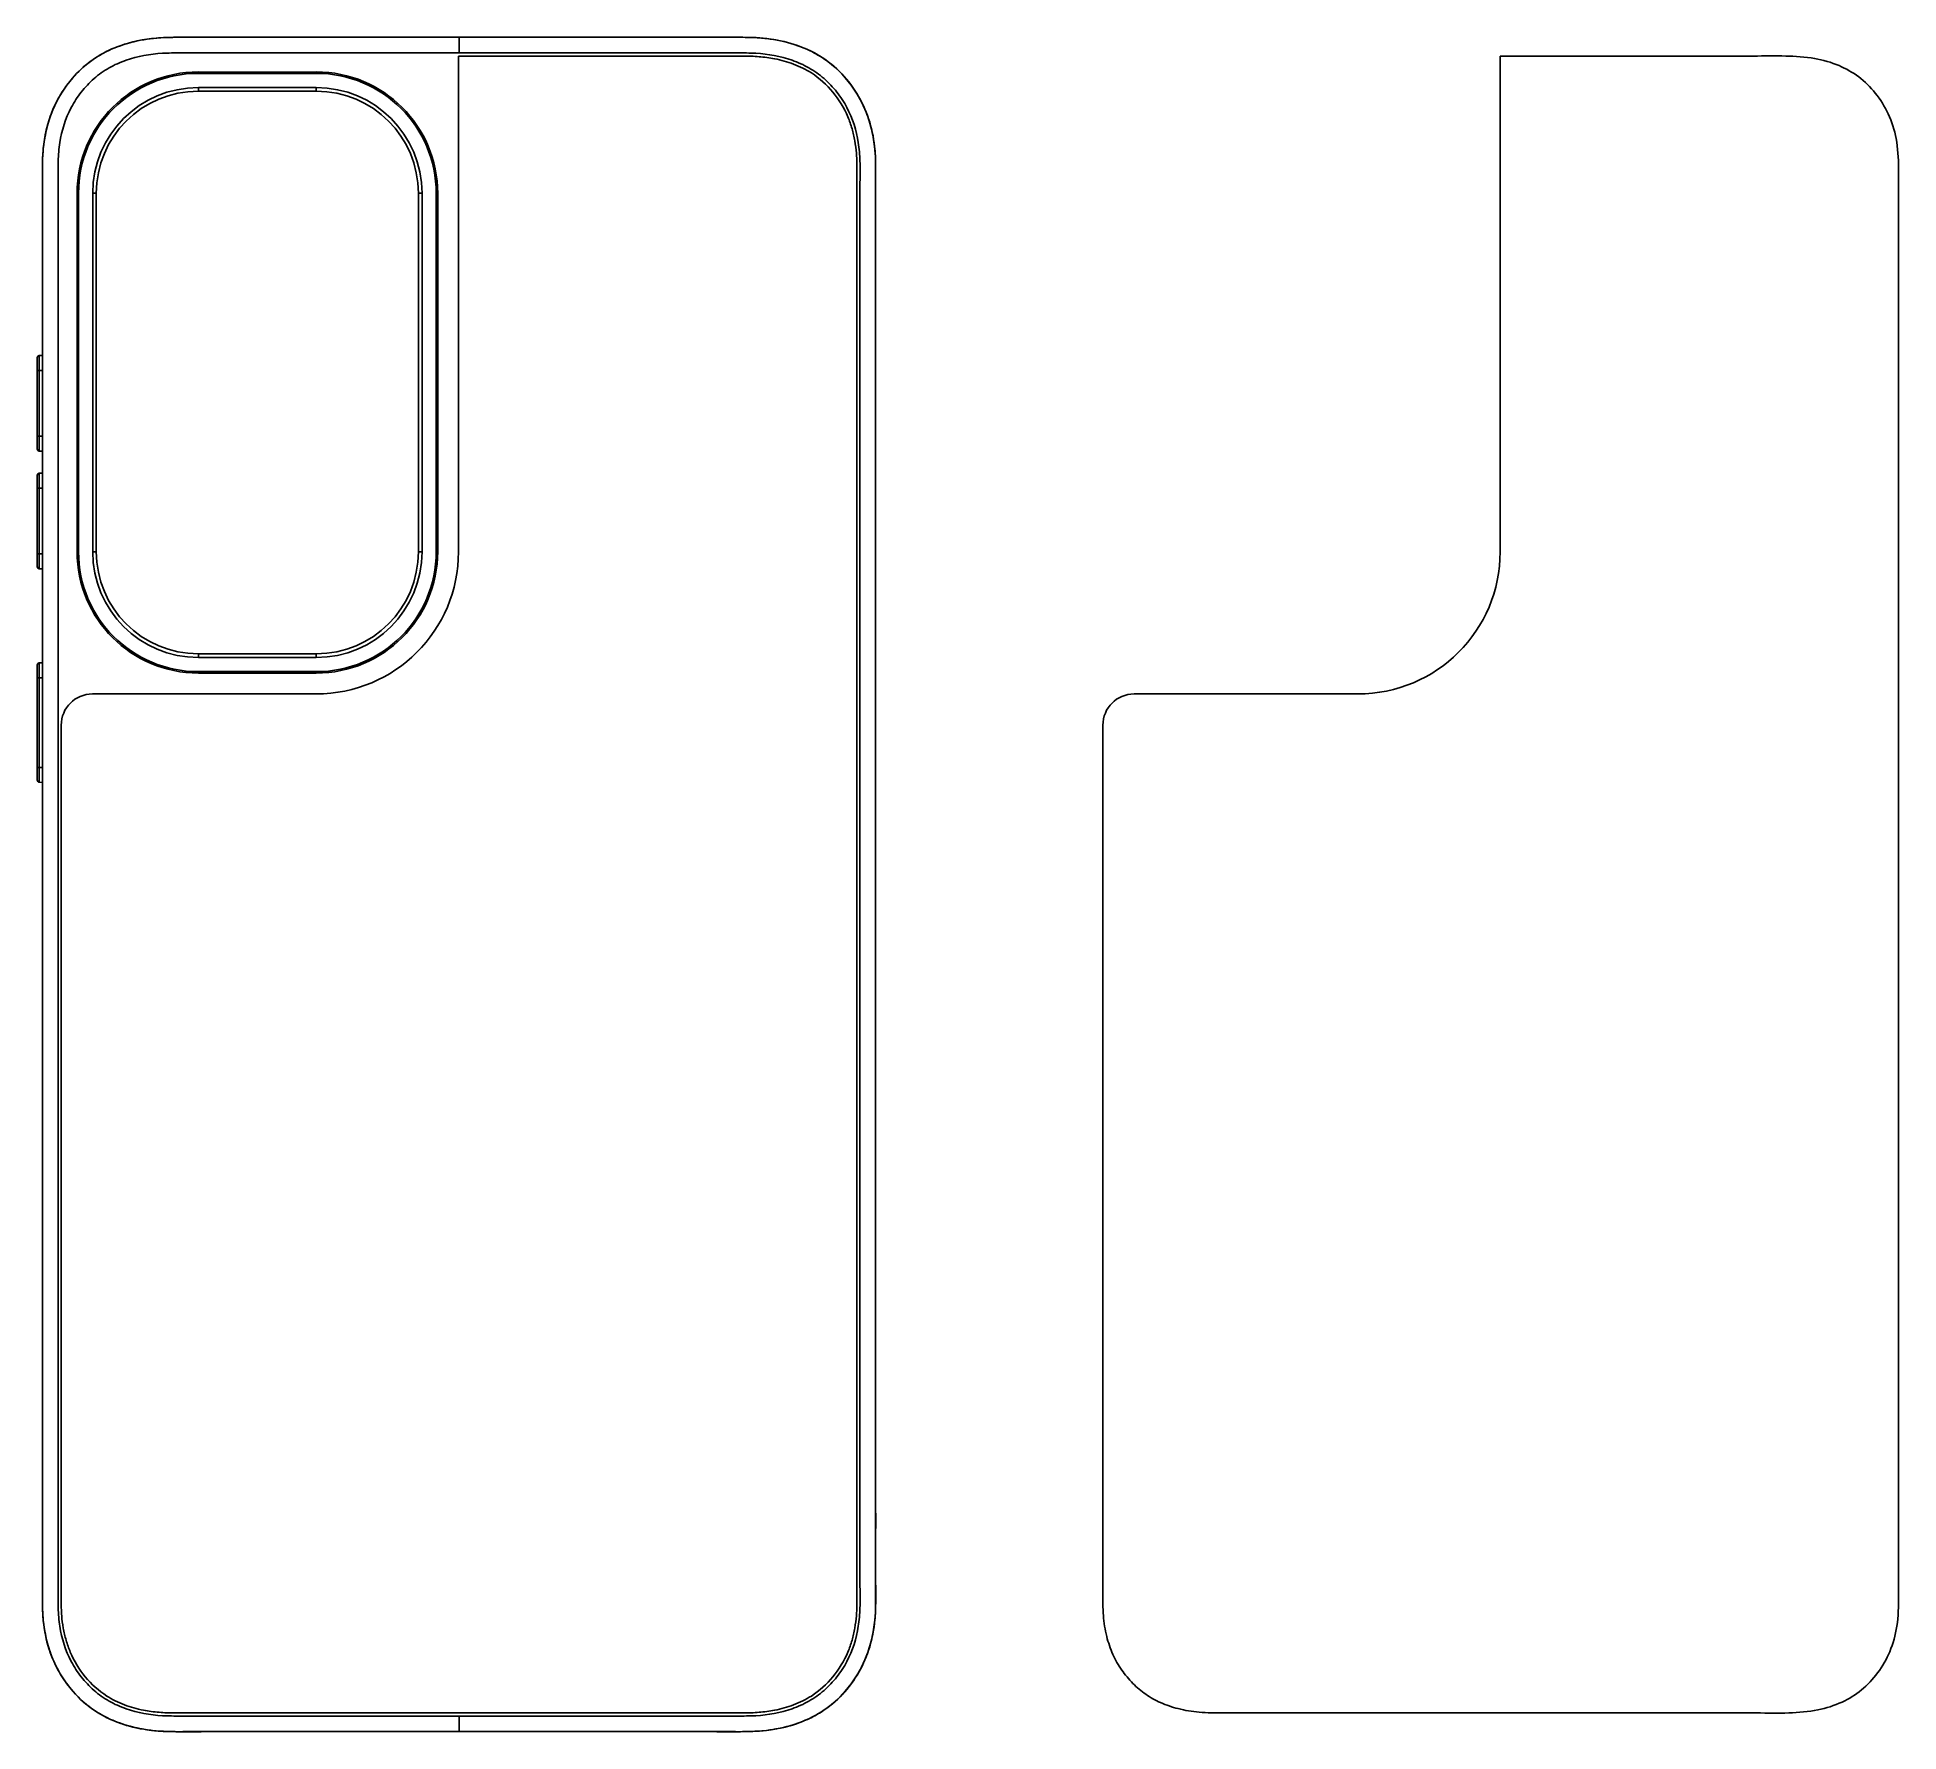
# Model space of a CAD drawing. Header units: millimetres. Extents: x 398 to 577, y 301 to 464.
import ezdxf

# ---------------------------------------------------------------- set-up
doc = ezdxf.new("R2010")
doc.units = ezdxf.units.MM
doc.header["$LTSCALE"] = 65.395
doc.layers.get('0').update_dxf_attribs({"linetype": 'CONTINUOUS'})

msp = doc.modelspace()

# ---------------------------------------------------------------- linework, layer by layer
at = {"color": 7, "linetype": 'Continuous'}
for p, q in [((421.81, 463.82), (421.8, 463.82)), ((421.93, 463.82), (421.81, 463.82)), ((422.59, 463.82), (421.93, 463.82)), ((423.07, 463.82), (422.59, 463.82)), ((423.6, 463.82), (423.07, 463.82)), ((427.85, 463.82), (423.6, 463.82)), ((428.39, 463.82), (427.85, 463.82)), ((428.87, 463.82), (428.39, 463.82)), ((429.26, 463.82), (428.87, 463.82)), ((429.65, 463.82), (429.26, 463.82)), ((438.95, 463.82), (429.65, 463.82)), ((438.95, 463.82), (438.95, 462.32)), ((438.9, 414.44), (438.9, 462.02)), ((413.93, 460.49), (413.93, 460.36)), ((425.25, 460.49), (413.93, 460.49)), ((425.25, 460.36), (413.93, 460.36)), ((425.25, 460.49), (425.25, 460.36)), ((413.93, 459), (413.93, 458.64)), ((425.25, 459), (413.93, 459)), ((425.25, 458.64), (413.93, 458.64)), ((425.25, 459), (425.25, 458.64)), ((402.29, 448.85), (402.29, 414.44)), ((402.29, 448.85), (402.42, 448.85)), ((402.42, 448.85), (402.42, 414.44)), ((403.78, 448.85), (403.78, 414.44)), ((403.78, 448.85), (404.13, 448.85)), ((404.13, 448.85), (404.13, 414.44)), ((435.05, 414.44), (435.05, 448.85)), ((435.4, 448.85), (435.05, 448.85)), ((435.4, 414.44), (435.4, 448.85)), ((436.76, 414.44), (436.76, 448.85)), ((436.9, 448.85), (436.76, 448.85)), ((436.9, 414.44), (436.9, 448.85)), ((398.96, 434.55), (398.96, 431.84)), ((398.46, 433.07), (398.46, 433.04)), ((398.46, 433.07), (398.46, 431.84)), ((398.46, 433.04), (398.46, 433.01)), ((398.46, 433.01), (398.46, 432.97)), ((398.46, 432.97), (398.46, 432.57)), ((398.46, 432.57), (398.46, 431.84)), ((398.65, 433.27), (398.96, 433.29)), ((398.65, 433.27), (398.65, 431.84)), ((398.96, 431.84), (398.46, 431.84)), ((398.46, 431.84), (398.46, 425.54)), ((398.46, 431.84), (398.46, 425.54)), ((398.65, 431.84), (398.65, 425.54)), ((398.96, 431.84), (398.96, 431.38)), ((398.96, 431.38), (398.96, 430.84)), ((398.96, 430.84), (398.96, 426.54)), ((398.46, 425.54), (398.96, 425.54)), ((398.46, 425.54), (398.46, 424.81)), ((398.46, 425.54), (398.46, 424.31)), ((398.65, 425.54), (398.65, 424.11)), ((398.96, 426.54), (398.96, 425.97)), ((398.96, 425.97), (398.96, 420.11)), ((398.46, 424.81), (398.46, 424.31)), ((398.65, 424.11), (398.96, 424.09)), ((398.46, 421.77), (398.46, 421.74)), ((398.46, 421.77), (398.46, 420.54)), ((398.65, 421.97), (398.96, 421.99)), ((398.65, 421.97), (398.65, 420.54)), ((398.46, 421.74), (398.46, 421.71)), ((398.46, 421.71), (398.46, 421.67)), ((398.46, 421.67), (398.46, 421.27)), ((398.46, 421.27), (398.46, 420.54)), ((398.96, 420.54), (398.46, 420.54)), ((398.46, 420.54), (398.46, 414.24)), ((398.46, 420.54), (398.46, 414.24)), ((398.65, 420.54), (398.65, 414.24)), ((398.96, 420.11), (398.96, 419.54)), ((478.94, 420.39), (478.94, 420.49)), ((478.94, 419.64), (478.94, 420.39)), ((398.96, 419.54), (398.96, 415.24)), ((478.94, 419.07), (478.94, 419.64)), ((478.94, 418.44), (478.94, 419.07)), ((478.94, 413.84), (478.94, 418.44)), ((398.96, 415.24), (398.96, 414.69)), ((398.96, 414.69), (398.96, 414.24)), ((398.46, 414.24), (398.96, 414.24)), ((398.46, 414.24), (398.46, 413.51)), ((398.46, 414.24), (398.46, 413.01)), ((398.46, 413.51), (398.46, 413.01)), ((398.65, 414.24), (398.65, 412.81)), ((398.96, 414.24), (398.96, 411.53)), ((402.29, 414.44), (402.42, 414.44)), ((403.78, 414.44), (404.13, 414.44)), ((435.4, 414.44), (435.05, 414.44)), ((436.9, 414.44), (436.76, 414.44)), ((478.94, 413.15), (478.94, 413.84)), ((478.94, 412.42), (478.94, 413.15)), ((398.65, 412.81), (398.96, 412.79)), ((398.96, 411.53), (398.96, 405.05)), ((478.94, 411.79), (478.94, 412.42)), ((398.96, 405.05), (398.96, 402.34)), ((413.93, 404.29), (413.93, 404.64)), ((413.93, 404.64), (425.25, 404.64)), ((413.93, 404.29), (425.25, 404.29)), ((425.25, 404.29), (425.25, 404.64)), ((398.46, 403.57), (398.46, 403.51)), ((398.46, 403.57), (398.46, 402.34)), ((398.46, 403.51), (398.46, 403.06)), ((398.46, 403.06), (398.46, 402.34)), ((398.46, 402.34), (398.46, 393.74)), ((398.96, 402.34), (398.46, 402.34)), ((398.46, 402.34), (398.46, 393.74)), ((398.96, 403.79), (398.65, 403.77)), ((398.65, 403.77), (398.65, 392.31)), ((398.96, 402.34), (398.96, 401.88)), ((413.93, 402.79), (413.93, 402.93)), ((413.93, 402.93), (425.25, 402.93)), ((413.93, 402.79), (425.25, 402.79)), ((425.25, 402.79), (425.25, 402.93)), ((398.96, 401.88), (398.96, 401.39)), ((398.96, 401.39), (398.96, 394.69)), ((425.25, 400.79), (403.76, 400.79)), ((398.96, 393.74), (398.46, 393.74)), ((398.46, 393.74), (398.46, 393.01)), ((398.46, 393.74), (398.46, 392.51)), ((398.96, 394.69), (398.96, 394.19)), ((398.96, 394.19), (398.96, 393.74)), ((398.96, 393.74), (398.96, 391.03)), ((398.46, 393.01), (398.46, 392.57)), ((398.46, 392.57), (398.46, 392.54)), ((398.46, 392.54), (398.46, 392.51)), ((398.96, 392.29), (398.65, 392.31)), ((438.95, 302.68), (438.95, 301.18)), ((416.63, 301.18), (416.61, 301.18)), ((416.61, 301.18), (417.15, 301.18)), ((416.79, 301.18), (416.63, 301.18)), ((417.58, 301.18), (416.79, 301.18)), ((417.15, 301.18), (417.61, 301.18)), ((418.14, 301.18), (417.58, 301.18)), ((417.61, 301.18), (418.17, 301.18)), ((418.75, 301.18), (418.14, 301.18)), ((418.17, 301.18), (418.75, 301.18)), ((426.55, 301.18), (418.75, 301.18)), ((418.75, 301.18), (426.56, 301.18)), ((427.16, 301.18), (426.55, 301.18)), ((426.56, 301.18), (427.17, 301.18)), ((427.72, 301.18), (427.16, 301.18)), ((427.17, 301.18), (427.72, 301.18)), ((428.19, 301.18), (427.72, 301.18)), ((427.72, 301.18), (428.67, 301.18)), ((428.68, 301.18), (428.19, 301.18)), ((428.67, 301.18), (428.69, 301.18)), ((428.68, 301.18), (432.08, 301.18)), ((432.06, 301.18), (432.36, 301.18)), ((432.28, 301.18), (432.08, 301.18)), ((432.71, 301.18), (432.28, 301.18)), ((432.36, 301.18), (432.78, 301.18)), ((435.95, 301.18), (432.71, 301.18)), ((432.78, 301.18), (435.95, 301.18)), ((444.01, 301.18), (435.95, 301.18)), ((446.92, 301.18), (444.01, 301.18)), ((444.01, 301.18), (447.18, 301.18)), ((447.39, 301.18), (446.92, 301.18)), ((447.18, 301.18), (447.86, 301.18)), ((447.88, 301.18), (447.39, 301.18)), ((447.86, 301.18), (447.9, 301.18)), ((447.9, 301.18), (447.88, 301.18))]:
    msp.add_line(p, q, dxfattribs=at)
at = {"color": 2, "linetype": 'Continuous'}
for p, q in [((538.9, 462.02), (538.9, 414.44)), ((525.25, 400.79), (503.76, 400.79))]:
    msp.add_line(p, q, dxfattribs=at)
at = {"color": 7, "linetype": 'Continuous'}
for centre, radius, start, end in [((413.93, 448.85), 11.65, 90, 180), ((413.93, 448.85), 11.51, 90, 180), ((425.25, 448.85), 11.65, 0, 90), ((425.25, 448.85), 11.51, 0, 90), ((413.93, 448.85), 10.15, 90, 180), ((413.93, 448.85), 9.8, 90, 180), ((425.25, 448.85), 10.15, 0, 90), ((425.25, 448.85), 9.8, 0, 90), ((398.66, 433.07), 0.2, 92.9999, 179.9987), ((398.66, 424.31), 0.2, 180.0167, 267.0009), ((398.66, 421.77), 0.2, 92.9999, 179.9987), ((398.66, 413.01), 0.2, 180.0167, 267.0009), ((413.93, 414.44), 11.65, 180, 270), ((413.93, 414.44), 11.51, 180, 270), ((413.93, 414.44), 10.15, 180, 270), ((413.93, 414.44), 9.8, 180, 270), ((425.25, 414.44), 13.65, 270, 360), ((425.25, 414.44), 11.65, 270, 360), ((425.25, 414.44), 11.51, 270, 360), ((425.25, 414.44), 10.15, 270, 360), ((425.25, 414.44), 9.8, 270, 360), ((398.66, 403.57), 0.2, 93.0001, 180.001), ((403.76, 397.79), 3, 90, 180), ((398.66, 392.51), 0.2, 180.0179, 267.0009)]:
    msp.add_arc(centre, radius, start, end, dxfattribs=at)
at = {"color": 2, "linetype": 'Continuous'}
for centre, radius, start, end in [((525.25, 414.44), 13.65, 270, 360), ((503.76, 397.79), 3, 90, 180)]:
    msp.add_arc(centre, radius, start, end, dxfattribs=at)
at = {"color": 7, "linetype": 'Continuous'}
for points, knots in [([(438.95, 463.82), (436.53, 463.82), (432.9, 463.82), (428.05, 463.82), (424.42, 463.82), (420.78, 463.82), (417.76, 463.82), (415.33, 463.82), (413.52, 463.82), (411.7, 463.83), (409.28, 463.76), (406.88, 463.27), (404.66, 462.28), (402.65, 460.91), (401.03, 459.03), (399.91, 456.88), (399.34, 455.14), (399.08, 453.65), (398.97, 452.44), (398.95, 451.53), (398.96, 450.62), (398.96, 449.41), (398.96, 447.9), (398.96, 446.08), (398.96, 443.66), (398.96, 440.63), (398.96, 437), (398.96, 432.15), (398.96, 426.1), (398.96, 418.83), (398.96, 411.57), (398.96, 404.3), (398.96, 394.61), (398.96, 382.5), (398.96, 370.39), (398.96, 360.7), (398.96, 353.43), (398.96, 346.17), (398.96, 338.9), (398.96, 332.84), (398.96, 328), (398.96, 324.37), (398.96, 321.34), (398.96, 318.92), (398.96, 317.1), (398.96, 315.59), (398.96, 314.37), (398.95, 313.47), (398.97, 312.56), (399.08, 311.35), (399.34, 309.86), (399.91, 308.12), (401.03, 305.96), (402.65, 304.09), (404.66, 302.72), (406.88, 301.73), (409.28, 301.24), (411.7, 301.17), (413.52, 301.18), (415.33, 301.18), (417.76, 301.18), (420.78, 301.18), (424.42, 301.18), (428.05, 301.18), (432.9, 301.18), (436.53, 301.18), (438.95, 301.18)], [0, 0, 0, 0, 0.031251, 0.046877, 0.062502, 0.078128, 0.093753, 0.101566, 0.109379, 0.117192, 0.125002, 0.140596, 0.148413, 0.156233, 0.17186, 0.179684, 0.187493, 0.195302, 0.199209, 0.203114, 0.207021, 0.210927, 0.21874, 0.226553, 0.234365, 0.249991, 0.265617, 0.281242, 0.312493, 0.343744, 0.374995, 0.406247, 0.437498, 0.5, 0.562502, 0.593753, 0.625005, 0.656256, 0.687507, 0.718758, 0.734383, 0.750009, 0.765635, 0.773447, 0.78126, 0.789073, 0.792979, 0.796886, 0.800791, 0.804698, 0.812507, 0.820316, 0.82814, 0.843767, 0.851587, 0.859404, 0.874998, 0.882808, 0.890621, 0.898434, 0.906247, 0.921872, 0.937498, 0.953123, 0.968749, 1, 1, 1, 1]), ([(411.54, 463.82), (410.69, 463.81), (408.99, 463.71), (406.49, 463.13), (404.16, 462.05), (402.17, 460.41), (400.61, 458.36), (399.54, 456.02), (399.1, 453.93), (398.95, 452.24), (398.96, 451.39), (398.96, 450.97)], [0, 0, 0, 0, 0.124909, 0.249839, 0.374774, 0.499902, 0.625214, 0.750172, 0.87502, 0.937509, 1, 1, 1, 1]), ([(421.81, 463.82), (420.1, 463.82), (417.53, 463.82), (414.1, 463.82), (412.39, 463.83), (411.54, 463.82)], [0, 0, 0, 0, 0.5, 0.75, 1, 1, 1, 1]), ([(438.95, 463.82), (441.37, 463.82), (445.01, 463.82), (449.85, 463.82), (453.48, 463.82), (457.12, 463.82), (460.15, 463.82), (462.57, 463.82), (464.38, 463.82), (466.2, 463.83), (468.62, 463.76), (471.02, 463.27), (473.24, 462.28), (475.25, 460.91), (476.87, 459.03), (477.99, 456.88), (478.56, 455.14), (478.82, 453.65), (478.93, 452.44), (478.95, 451.53), (478.94, 450.62), (478.94, 449.41), (478.94, 447.9), (478.94, 446.08), (478.94, 443.66), (478.94, 440.63), (478.94, 437), (478.94, 432.15), (478.94, 426.1), (478.94, 418.83), (478.94, 411.57), (478.94, 404.3), (478.94, 394.61), (478.94, 382.5), (478.94, 370.39), (478.94, 360.7), (478.94, 353.43), (478.94, 346.17), (478.94, 338.9), (478.94, 332.84), (478.94, 328), (478.94, 324.37), (478.94, 321.34), (478.94, 318.92), (478.94, 317.1), (478.94, 315.59), (478.94, 314.37), (478.95, 313.47), (478.93, 312.56), (478.82, 311.35), (478.56, 309.86), (477.99, 308.12), (476.87, 305.96), (475.25, 304.09), (473.24, 302.72), (471.02, 301.73), (468.62, 301.24), (466.2, 301.17), (464.38, 301.18), (462.57, 301.18), (460.15, 301.18), (457.12, 301.18), (453.48, 301.18), (449.85, 301.18), (445.01, 301.18), (441.37, 301.18), (438.95, 301.18)], [0, 0, 0, 0, 0.031251, 0.046877, 0.062502, 0.078128, 0.093753, 0.101566, 0.109379, 0.117192, 0.125002, 0.140596, 0.148413, 0.156233, 0.17186, 0.179684, 0.187493, 0.195302, 0.199209, 0.203114, 0.207021, 0.210927, 0.21874, 0.226553, 0.234365, 0.249991, 0.265617, 0.281242, 0.312493, 0.343744, 0.374995, 0.406247, 0.437498, 0.5, 0.562502, 0.593753, 0.625005, 0.656256, 0.687507, 0.718758, 0.734383, 0.750009, 0.765635, 0.773447, 0.78126, 0.789073, 0.792979, 0.796886, 0.800791, 0.804698, 0.812507, 0.820316, 0.82814, 0.843767, 0.851587, 0.859404, 0.874998, 0.882808, 0.890621, 0.898434, 0.906247, 0.921872, 0.937498, 0.953123, 0.968749, 1, 1, 1, 1]), ([(438.95, 463.82), (443.42, 463.82), (452.37, 463.82), (461.32, 463.82), (465.79, 463.82)], [0, 0, 0, 0, 0.5, 1, 1, 1, 1]), ([(465.79, 463.82), (466.24, 463.82), (467.14, 463.82), (468.94, 463.68), (471.16, 463.23), (473.65, 462.12), (475.77, 460.39), (477.4, 458.2), (478.47, 455.69), (478.96, 453.02), (478.95, 451.21), (478.94, 450.31)], [0, 0, 0, 0, 0.062503, 0.125007, 0.249937, 0.374864, 0.49997, 0.625262, 0.750178, 0.875039, 1, 1, 1, 1]), ([(438.95, 462.32), (436.58, 462.32), (433.02, 462.32), (428.27, 462.32), (424.71, 462.32), (421.15, 462.32), (418.18, 462.32), (415.81, 462.32), (414.03, 462.32), (412.25, 462.32), (409.88, 462.32), (407.51, 461.9), (405.33, 460.94), (403.87, 459.9), (402.65, 458.6), (401.35, 456.61), (400.63, 454.3), (400.46, 452.23), (400.46, 451.04), (400.46, 449.85), (400.46, 448.37), (400.46, 446), (400.46, 443.03), (400.46, 439.47), (400.46, 435.91), (400.46, 431.16), (400.46, 425.23), (400.46, 418.11), (400.46, 410.98), (400.46, 403.86), (400.46, 394.37), (400.46, 382.5), (400.46, 370.63), (400.46, 361.14), (400.46, 354.01), (400.46, 346.89), (400.46, 339.77), (400.46, 333.84), (400.46, 329.09), (400.46, 325.53), (400.46, 321.97), (400.46, 319), (400.46, 316.63), (400.46, 315.14), (400.46, 313.96), (400.46, 312.77), (400.63, 310.7), (401.35, 308.39), (402.65, 306.4), (403.87, 305.1), (405.33, 304.06), (407.51, 303.09), (409.88, 302.68), (412.25, 302.68), (414.03, 302.68), (415.81, 302.68), (418.18, 302.68), (421.15, 302.68), (424.71, 302.68), (428.27, 302.68), (433.02, 302.68), (436.58, 302.68), (438.95, 302.68)], [0, 0, 0, 0, 0.03126, 0.04689, 0.06252, 0.07815, 0.093781, 0.101596, 0.109411, 0.117226, 0.125039, 0.140623, 0.148429, 0.156233, 0.164039, 0.171845, 0.187404, 0.195214, 0.199121, 0.203029, 0.210844, 0.218659, 0.234289, 0.249919, 0.265549, 0.281179, 0.312439, 0.343699, 0.37496, 0.40622, 0.43748, 0.5, 0.562521, 0.593781, 0.625041, 0.656301, 0.687561, 0.718822, 0.734452, 0.750082, 0.765712, 0.781342, 0.789157, 0.796972, 0.80088, 0.804787, 0.812597, 0.828156, 0.835962, 0.843768, 0.851572, 0.859378, 0.874961, 0.882774, 0.890589, 0.898404, 0.906219, 0.92185, 0.93748, 0.95311, 0.96874, 1, 1, 1, 1]), ([(438.9, 462.02), (438.97, 462.02), (441.26, 462.02), (445.83, 462.02), (451.46, 462.02), (456.01, 462.02), (459.42, 462.02), (462.27, 462.02), (464.26, 462.02), (465.41, 462.02), (466.24, 462.02), (467.01, 462.01), (468.01, 461.95), (469.4, 461.77), (471.12, 461.29), (473.08, 460.33), (474.93, 458.65), (476.13, 456.69), (476.7, 455.06), (476.96, 453.89), (477.09, 452.89), (477.14, 452.11), (477.15, 451.37), (477.14, 450.43), (477.14, 448.98), (477.14, 447.19), (477.14, 445.03), (477.14, 442.16), (477.14, 438.56), (477.14, 432.81), (477.14, 425.62), (477.14, 417), (477.14, 408.37), (477.14, 396.87), (477.14, 382.5), (477.14, 368.12), (477.14, 356.62), (477.14, 348), (477.14, 339.37), (477.14, 332.19), (477.14, 326.44), (477.14, 322.84), (477.14, 319.97), (477.14, 317.81), (477.14, 316.02), (477.14, 314.57), (477.15, 313.63), (477.14, 312.89), (477.09, 312.11), (476.96, 311.11), (476.7, 309.94), (476.13, 308.31), (474.93, 306.35), (473.08, 304.67), (471.12, 303.71), (469.4, 303.23), (468.01, 303.05), (467.01, 302.99), (466.24, 302.98), (465.41, 302.98), (464.26, 302.98), (462.27, 302.98), (459.42, 302.98), (456.01, 302.98), (451.46, 302.98), (445.78, 302.98), (441.23, 302.98), (438.95, 302.98)], [0, 0, 0, 0, 0.00086, 0.029566, 0.05891, 0.073582, 0.088255, 0.102925, 0.110267, 0.113918, 0.117645, 0.121101, 0.124687, 0.131986, 0.141463, 0.151282, 0.16559, 0.179763, 0.185871, 0.191849, 0.1977, 0.200608, 0.203385, 0.208098, 0.212711, 0.221989, 0.231258, 0.240529, 0.25907, 0.277612, 0.314695, 0.351778, 0.388862, 0.425945, 0.500111, 0.574277, 0.611361, 0.648444, 0.685527, 0.72261, 0.741152, 0.759693, 0.768965, 0.778233, 0.787511, 0.792125, 0.796837, 0.799615, 0.802522, 0.808373, 0.814352, 0.820459, 0.834632, 0.84894, 0.858759, 0.868236, 0.875535, 0.879121, 0.882577, 0.886305, 0.889955, 0.897297, 0.911967, 0.92664, 0.941312, 0.970656, 1, 1, 1, 1]), ([(438.95, 462.32), (441.32, 462.32), (444.89, 462.32), (449.63, 462.32), (453.19, 462.32), (456.75, 462.32), (459.72, 462.32), (462.1, 462.32), (463.88, 462.32), (465.66, 462.32), (468.03, 462.32), (470.4, 461.9), (472.57, 460.94), (474.03, 459.9), (475.26, 458.6), (476.56, 456.61), (477.27, 454.3), (477.45, 452.23), (477.45, 451.04), (477.44, 449.85), (477.44, 448.37), (477.44, 446), (477.44, 443.03), (477.44, 439.47), (477.44, 435.91), (477.44, 431.16), (477.44, 425.23), (477.44, 418.11), (477.44, 410.98), (477.44, 403.86), (477.44, 394.37), (477.44, 382.5), (477.44, 370.63), (477.44, 361.14), (477.44, 354.01), (477.44, 346.89), (477.44, 339.77), (477.44, 333.84), (477.44, 329.09), (477.44, 325.53), (477.44, 321.97), (477.44, 319), (477.44, 316.63), (477.44, 315.14), (477.45, 313.96), (477.45, 312.77), (477.27, 310.7), (476.56, 308.39), (475.26, 306.4), (474.03, 305.1), (472.57, 304.06), (470.4, 303.09), (468.03, 302.68), (465.66, 302.68), (463.88, 302.68), (462.1, 302.68), (459.72, 302.68), (456.75, 302.68), (453.19, 302.68), (449.63, 302.68), (444.89, 302.68), (441.32, 302.68), (438.95, 302.68)], [0, 0, 0, 0, 0.03126, 0.04689, 0.06252, 0.07815, 0.093781, 0.101596, 0.109411, 0.117226, 0.125039, 0.140623, 0.148429, 0.156233, 0.164039, 0.171845, 0.187404, 0.195214, 0.199121, 0.203029, 0.210844, 0.218659, 0.234289, 0.249919, 0.265549, 0.281179, 0.312439, 0.343699, 0.37496, 0.40622, 0.43748, 0.5, 0.562521, 0.593781, 0.625041, 0.656301, 0.687561, 0.718822, 0.734452, 0.750082, 0.765712, 0.781342, 0.789157, 0.796972, 0.80088, 0.804787, 0.812597, 0.828156, 0.835962, 0.843768, 0.851572, 0.859378, 0.874961, 0.882774, 0.890589, 0.898404, 0.906219, 0.92185, 0.93748, 0.95311, 0.96874, 1, 1, 1, 1]), ([(478.94, 450.31), (478.94, 445.34), (478.95, 435.4), (478.94, 425.46), (478.94, 420.49)], [0, 0, 0, 0, 0.5, 1, 1, 1, 1]), ([(478.94, 411.79), (478.94, 403.6), (478.94, 387.23), (478.94, 366.77), (478.94, 350.39), (478.95, 338.11), (478.94, 327.88), (478.95, 320.72), (478.94, 316.63), (478.95, 314.58), (478.95, 313.56)], [0, 0, 0, 0, 0.25, 0.5, 0.625, 0.75, 0.875, 0.9375, 0.96875, 1, 1, 1, 1]), ([(400.76, 397.79), (400.76, 392.69), (400.76, 381.85), (400.76, 368.12), (400.76, 356.62), (400.76, 348), (400.76, 339.37), (400.76, 332.19), (400.76, 326.44), (400.76, 322.84), (400.76, 319.97), (400.76, 317.81), (400.76, 316.02), (400.76, 314.57), (400.76, 313.63), (400.77, 312.89), (400.81, 312.11), (400.94, 311.11), (401.21, 309.94), (401.78, 308.31), (402.97, 306.35), (404.83, 304.67), (406.78, 303.71), (408.5, 303.23), (409.9, 303.05), (410.89, 302.99), (411.66, 302.98), (412.5, 302.98), (413.65, 302.98), (415.63, 302.98), (418.48, 302.98), (421.89, 302.98), (426.44, 302.98), (432.13, 302.98), (436.68, 302.98), (438.95, 302.98)], [0, 0, 0, 0, 0.11623, 0.247351, 0.312912, 0.378472, 0.444033, 0.509593, 0.542374, 0.575154, 0.591545, 0.607931, 0.624334, 0.63249, 0.640821, 0.645732, 0.650872, 0.661217, 0.671786, 0.682584, 0.707641, 0.732936, 0.750295, 0.76705, 0.779955, 0.786295, 0.792404, 0.798994, 0.805448, 0.818429, 0.844364, 0.870304, 0.896243, 0.948122, 1, 1, 1, 1]), ([(398.96, 391.03), (398.96, 378.28), (398.96, 359.16), (398.96, 336.86), (398.95, 324.11), (398.96, 317.74), (398.96, 314.55)], [0, 0, 0, 0, 0.5, 0.75, 0.875, 1, 1, 1, 1]), ([(398.96, 314.55), (398.96, 314.1), (398.95, 313.19), (399.04, 311.37), (399.48, 309.13), (400.61, 306.62), (402.3, 304.44), (404.47, 302.75), (407.01, 301.69), (409.26, 301.28), (411.07, 301.17), (411.98, 301.18), (412.44, 301.18)], [0, 0, 0, 0, 0.062506, 0.124999, 0.24985, 0.374786, 0.500087, 0.625142, 0.75007, 0.874996, 0.937494, 1, 1, 1, 1]), ([(478.95, 313.56), (478.94, 312.68), (478.83, 310.92), (478.14, 308.35), (476.89, 306), (475.13, 304), (472.93, 302.49), (470.43, 301.58), (467.81, 301.16), (466.05, 301.18), (465.17, 301.18)], [0, 0, 0, 0, 0.124891, 0.249734, 0.374811, 0.500148, 0.625133, 0.750088, 0.875024, 1, 1, 1, 1])]:
    msp.add_open_spline(points, degree=3, knots=knots, dxfattribs=at)
at = {"color": 2, "linetype": 'Continuous'}
for points, knots in [([(538.9, 462.02), (540.52, 462.02), (543.63, 462.02), (548.14, 462.02), (552.32, 462.02), (556.21, 462.02), (559.81, 462.02), (563.15, 462.01), (566.21, 462.06), (568.99, 461.9), (571.38, 461.22), (573.39, 460.09), (575.01, 458.49), (576.26, 456.47), (577.04, 454.01), (577.18, 451.18), (577.13, 448.06), (577.15, 444.64), (577.14, 440.94), (577.14, 436.95), (577.14, 432.66), (577.14, 428.03), (577.14, 423.05), (577.14, 417.68), (577.14, 411.9), (577.14, 405.68), (577.14, 398.99), (577.14, 391.78), (577.14, 384.01), (577.14, 375.69), (577.14, 367.17), (577.14, 358.98), (577.14, 351.56), (577.14, 345), (577.14, 339.14), (577.14, 333.9), (577.14, 329.17), (577.14, 324.9), (577.14, 321.02), (577.14, 317.49), (577.16, 314.29), (577.11, 311.4), (576.41, 308.87), (575.22, 306.79), (573.66, 305.12), (571.69, 303.9), (569.3, 303.15), (566.52, 302.93), (563.43, 302.99), (560.07, 302.97), (556.43, 302.98), (552.51, 302.98), (548.29, 302.98), (543.73, 302.98), (540.58, 302.98), (538.95, 302.98)], [0, 0, 0, 0, 0.021371, 0.041207, 0.059606, 0.076676, 0.092535, 0.107225, 0.120793, 0.133049, 0.143849, 0.153428, 0.163265, 0.17359, 0.184536, 0.196952, 0.210823, 0.225884, 0.242148, 0.259685, 0.278585, 0.298942, 0.320866, 0.344473, 0.36989, 0.397253, 0.426707, 0.458418, 0.492555, 0.529357, 0.568388, 0.605257, 0.637689, 0.666421, 0.692053, 0.715053, 0.735783, 0.754539, 0.771561, 0.78705, 0.801179, 0.813903, 0.825083, 0.835428, 0.845359, 0.854955, 0.865754, 0.878044, 0.891732, 0.906549, 0.922537, 0.93979, 0.958388, 0.97842, 1, 1, 1, 1]), ([(500.76, 397.79), (500.76, 395.01), (500.76, 389.65), (500.76, 381.9), (500.76, 374.71), (500.76, 368.03), (500.76, 361.84), (500.76, 356.09), (500.76, 350.75), (500.76, 345.8), (500.76, 341.2), (500.76, 336.94), (500.76, 332.98), (500.76, 329.32), (500.76, 325.91), (500.76, 322.76), (500.76, 319.84), (500.76, 317.14), (500.76, 314.65), (500.74, 312.39), (501.06, 310.37), (501.66, 308.6), (502.52, 307.08), (503.59, 305.79), (504.85, 304.72), (506.32, 303.9), (508.06, 303.32), (510.08, 302.99), (512.35, 302.98), (514.85, 302.98), (517.55, 302.98), (520.49, 302.98), (523.66, 302.98), (527.08, 302.98), (530.78, 302.98), (534.77, 302.98), (537.52, 302.98), (538.95, 302.98)], [0, 0, 0, 0, 0.064756, 0.124853, 0.180626, 0.232388, 0.280428, 0.325011, 0.366385, 0.40478, 0.440403, 0.473454, 0.504116, 0.532557, 0.558931, 0.583391, 0.606063, 0.627012, 0.646352, 0.663944, 0.679608, 0.693788, 0.707201, 0.720194, 0.732746, 0.745405, 0.759222, 0.775126, 0.79286, 0.812232, 0.833209, 0.855962, 0.880567, 0.907136, 0.93579, 0.966683, 1, 1, 1, 1])]:
    msp.add_open_spline(points, degree=3, knots=knots, dxfattribs=at)
at = {"color": 7, "linetype": 'Continuous'}
for points in [[(398.96, 450.97), (398.96, 445.49), (398.96, 440.02), (398.96, 434.55)], [(412.44, 301.18), (413.83, 301.18), (415.23, 301.18), (416.63, 301.18)], [(465.17, 301.18), (459.41, 301.18), (453.65, 301.18), (447.88, 301.18)]]:
    msp.add_open_spline(points, degree=3, dxfattribs=at)

doc.saveas('drawing.dxf')
